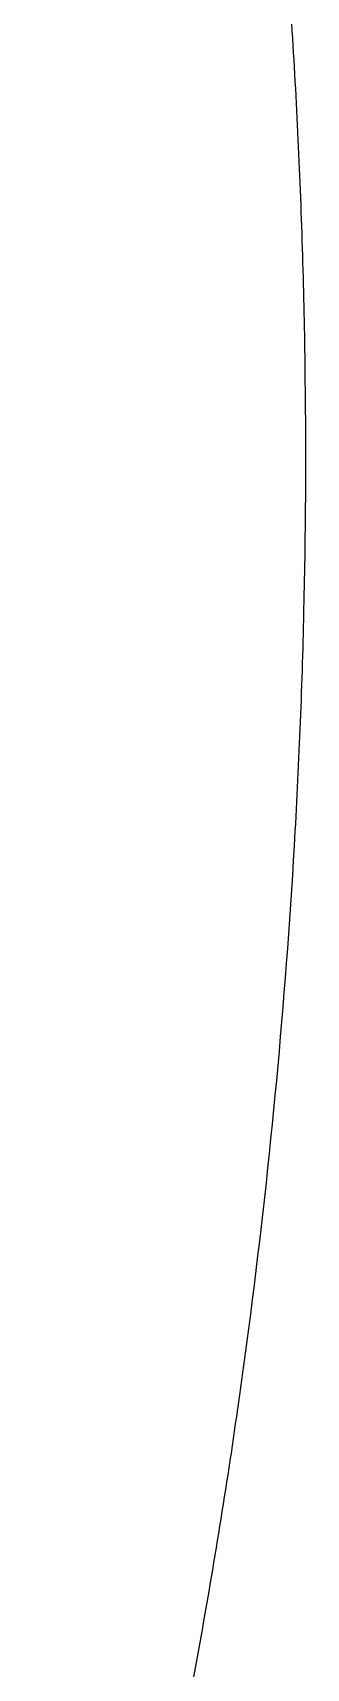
# Model space of a CAD drawing. Header units: inches. Extents: x 0 to 84, y -22 to 124.
# Drawn here: x 39.62 to 40.74, y 15.29 to 21.97 of the extents above; entities that cross this region are included whole.
import ezdxf

# ---------------------------------------------------------------- set-up
doc = ezdxf.new("R2010")
doc.units = ezdxf.units.IN
doc.header["$MEASUREMENT"] = 0
doc.layers.add('1', color=4, linetype='Continuous')

# ---------------------------------------------------------------- blocks, each defined once
blk = doc.blocks.new('2026 RELAY')
at = {"layer": '1', "color": 3, "linetype": 'Continuous', "lineweight": 25}
blk.add_open_spline([(39.747, 12.4477), (39.7558, 12.4796), (39.7732, 12.543), (39.7987, 12.6376), (39.8236, 12.7311), (39.8479, 12.8234), (39.8839, 12.9624), (39.931, 13.1491), (40.007, 13.4625), (40.097, 13.8557), (40.2296, 14.4861), (40.3743, 15.2778), (40.5607, 16.549), (40.6797, 17.826), (40.7316, 19.1031), (40.7371, 20.0561), (40.7097, 21.0064), (40.6498, 21.9509), (40.5577, 22.8909), (40.4544, 23.6688), (40.356, 24.2877), (40.2743, 24.7496), (40.1848, 25.2102), (40.1069, 25.5772), (40.0452, 25.8517), (40.0028, 26.0341), (39.9592, 26.2162), (39.9144, 26.398), (39.8684, 26.5794), (39.8211, 26.7604), (39.7726, 26.9411), (39.7228, 27.1215), (39.6719, 27.3016), (39.6369, 27.4213), (39.6194, 27.4811)], degree=3, knots=[0, 0, 0, 0, 0.0065251, 0.0129663, 0.0193235, 0.0255969, 0.0317865, 0.047614, 0.0635685, 0.0953572, 0.1271006, 0.1905113, 0.2539128, 0.3801432, 0.4428587, 0.5055533, 0.5677707, 0.6300188, 0.6918952, 0.7537501, 0.7845562, 0.8153598, 0.8461702, 0.8769967, 0.8893053, 0.9016104, 0.9139128, 0.9262129, 0.9385113, 0.9508088, 0.9631057, 0.9754029, 0.9877008, 1, 1, 1, 1], dxfattribs=at)

msp = doc.modelspace()

# ---------------------------------------------------------------- block references
msp.add_blockref('2026 RELAY', (0, 0.5))

doc.saveas('drawing.dxf')
